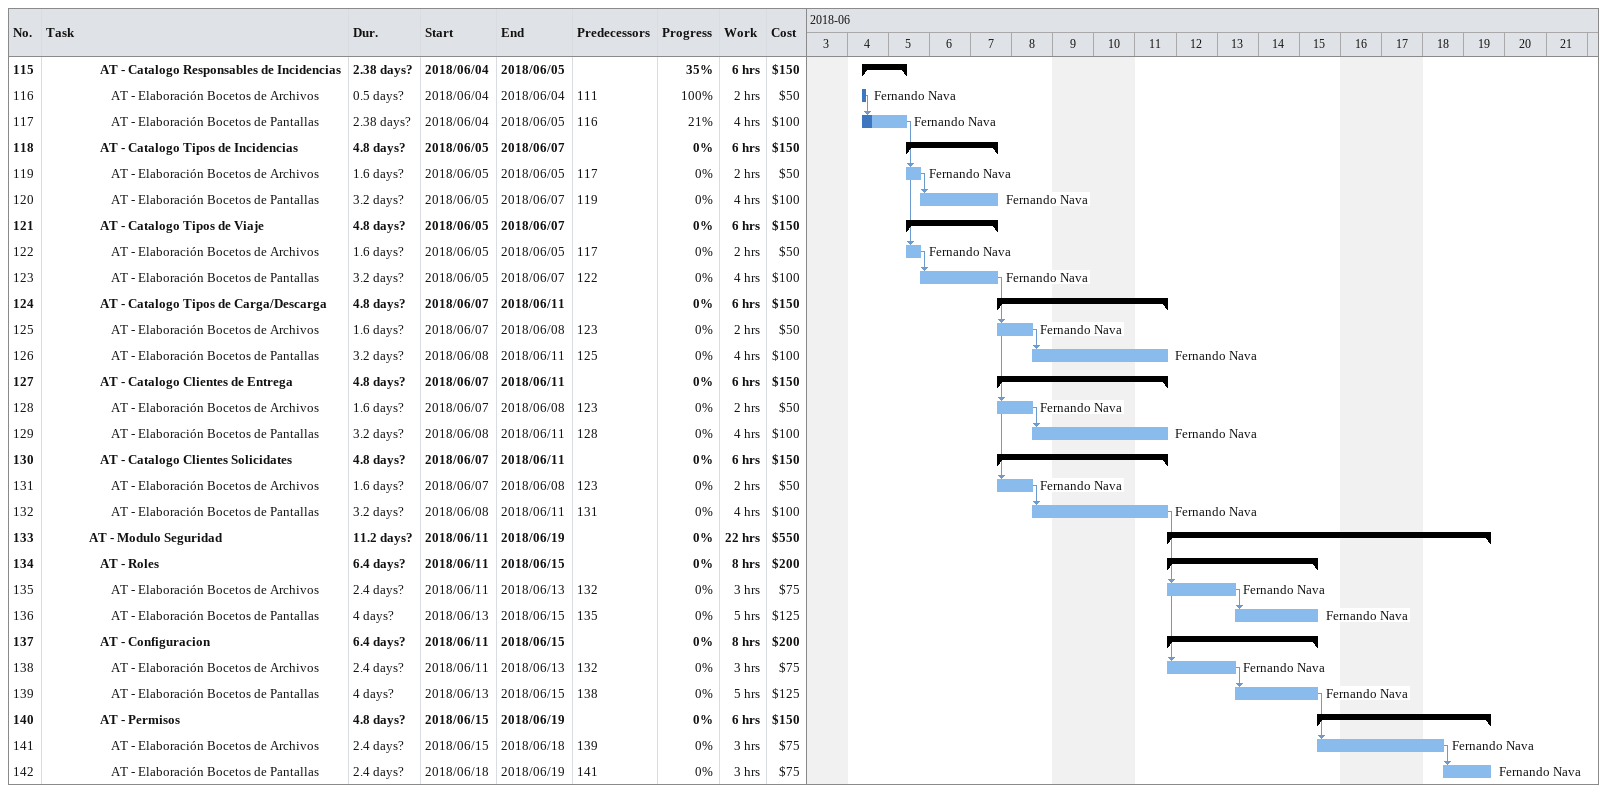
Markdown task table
| ID | Level | Task | Duration | Start | Finish | Predecessors | Resources | % complete | Work (h) | Cost ($) |
|---|---|---|---|---|---|---|---|---|---|---|
| 115 | 6 | **AT - Catalogo Responsables de Incidencias** | 2.38d? | 2018-06-04 | 2018-06-05 |  |  | 35 | 6 | 150 |
| 116 | 7 | AT - Elaboración Bocetos de Archivos | 0.5d? | 2018-06-04 | 2018-06-04 | 111 | Fernando Nava | 100 | 2 | 50 |
| 117 | 7 | AT - Elaboración Bocetos de Pantallas | 2.38d? | 2018-06-04 | 2018-06-05 | 116 | Fernando Nava | 21 | 4 | 100 |
| 118 | 6 | **AT - Catalogo Tipos de Incidencias** | 4.8d? | 2018-06-05 | 2018-06-07 |  |  | 0 | 6 | 150 |
| 119 | 7 | AT - Elaboración Bocetos de Archivos | 1.6d? | 2018-06-05 | 2018-06-05 | 117 | Fernando Nava | 0 | 2 | 50 |
| 120 | 7 | AT - Elaboración Bocetos de Pantallas | 3.2d? | 2018-06-05 | 2018-06-07 | 119 | Fernando Nava | 0 | 4 | 100 |
| 121 | 6 | **AT - Catalogo Tipos de Viaje** | 4.8d? | 2018-06-05 | 2018-06-07 |  |  | 0 | 6 | 150 |
| 122 | 7 | AT - Elaboración Bocetos de Archivos | 1.6d? | 2018-06-05 | 2018-06-05 | 117 | Fernando Nava | 0 | 2 | 50 |
| 123 | 7 | AT - Elaboración Bocetos de Pantallas | 3.2d? | 2018-06-05 | 2018-06-07 | 122 | Fernando Nava | 0 | 4 | 100 |
| 124 | 6 | **AT - Catalogo Tipos de Carga/Descarga** | 4.8d? | 2018-06-07 | 2018-06-11 |  |  | 0 | 6 | 150 |
| 125 | 7 | AT - Elaboración Bocetos de Archivos | 1.6d? | 2018-06-07 | 2018-06-08 | 123 | Fernando Nava | 0 | 2 | 50 |
| 126 | 7 | AT - Elaboración Bocetos de Pantallas | 3.2d? | 2018-06-08 | 2018-06-11 | 125 | Fernando Nava | 0 | 4 | 100 |
| 127 | 6 | **AT - Catalogo Clientes de Entrega** | 4.8d? | 2018-06-07 | 2018-06-11 |  |  | 0 | 6 | 150 |
| 128 | 7 | AT - Elaboración Bocetos de Archivos | 1.6d? | 2018-06-07 | 2018-06-08 | 123 | Fernando Nava | 0 | 2 | 50 |
| 129 | 7 | AT - Elaboración Bocetos de Pantallas | 3.2d? | 2018-06-08 | 2018-06-11 | 128 | Fernando Nava | 0 | 4 | 100 |
| 130 | 6 | **AT - Catalogo Clientes Solicidates** | 4.8d? | 2018-06-07 | 2018-06-11 |  |  | 0 | 6 | 150 |
| 131 | 7 | AT - Elaboración Bocetos de Archivos | 1.6d? | 2018-06-07 | 2018-06-08 | 123 | Fernando Nava | 0 | 2 | 50 |
| 132 | 7 | AT - Elaboración Bocetos de Pantallas | 3.2d? | 2018-06-08 | 2018-06-11 | 131 | Fernando Nava | 0 | 4 | 100 |
| 133 | 5 | **AT - Modulo Seguridad** | 11.2d? | 2018-06-11 | 2018-06-19 |  |  | 0 | 22 | 550 |
| 134 | 6 | **AT - Roles** | 6.4d? | 2018-06-11 | 2018-06-15 |  |  | 0 | 8 | 200 |
| 135 | 7 | AT - Elaboración Bocetos de Archivos | 2.4d? | 2018-06-11 | 2018-06-13 | 132 | Fernando Nava | 0 | 3 | 75 |
| 136 | 7 | AT - Elaboración Bocetos de Pantallas | 4d? | 2018-06-13 | 2018-06-15 | 135 | Fernando Nava | 0 | 5 | 125 |
| 137 | 6 | **AT - Configuracion** | 6.4d? | 2018-06-11 | 2018-06-15 |  |  | 0 | 8 | 200 |
| 138 | 7 | AT - Elaboración Bocetos de Archivos | 2.4d? | 2018-06-11 | 2018-06-13 | 132 | Fernando Nava | 0 | 3 | 75 |
| 139 | 7 | AT - Elaboración Bocetos de Pantallas | 4d? | 2018-06-13 | 2018-06-15 | 138 | Fernando Nava | 0 | 5 | 125 |
| 140 | 6 | **AT - Permisos** | 4.8d? | 2018-06-15 | 2018-06-19 |  |  | 0 | 6 | 150 |
| 141 | 7 | AT - Elaboración Bocetos de Archivos | 2.4d? | 2018-06-15 | 2018-06-18 | 139 | Fernando Nava | 0 | 3 | 75 |
| 142 | 7 | AT - Elaboración Bocetos de Pantallas | 2.4d? | 2018-06-18 | 2018-06-19 | 141 | Fernando Nava | 0 | 3 | 75 |
